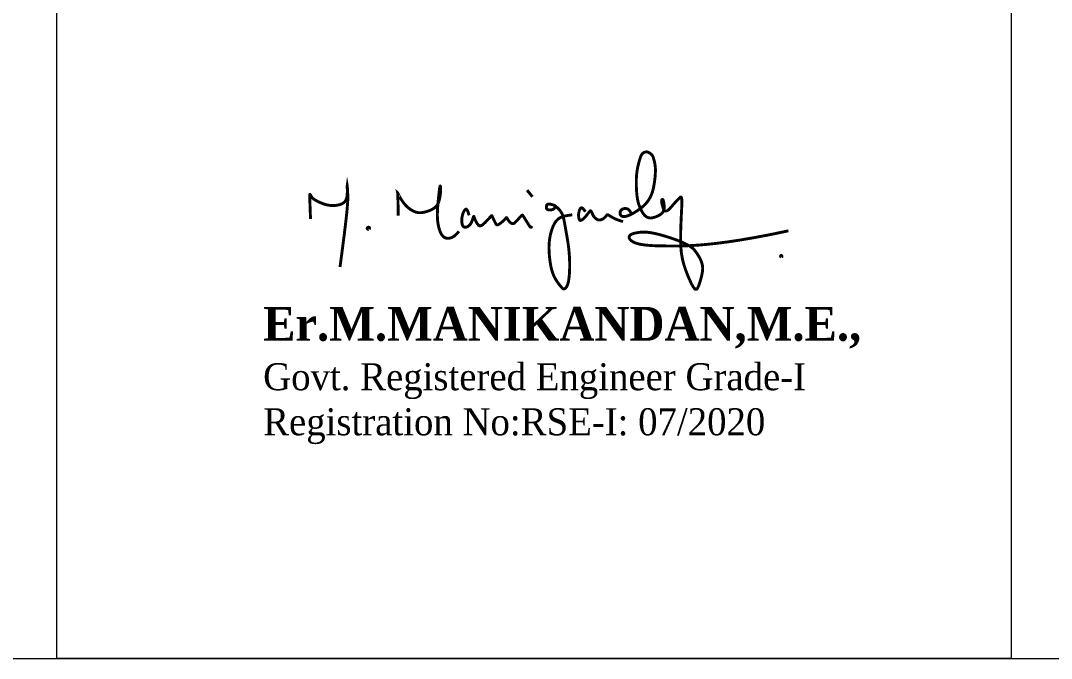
# Model space of a CAD drawing. Header units: metres. Extents: x -1560405 to -1559609, y 42907 to 43310.
# Drawn here: x -1559691.72 to -1559647.85, y 42906.75 to 42933.9 of the extents above; entities that cross this region are included whole.
import ezdxf

# ---------------------------------------------------------------- set-up
doc = ezdxf.new("R2010")
doc.units = ezdxf.units.M
doc.header["$LTSCALE"] = 750
doc.header["$MEASUREMENT"] = 0
doc.layers.get('0').update_dxf_attribs({"lineweight": 5})
doc.styles.add('style1', font='romans.shx', dxfattribs={"width": 0.95, "height": 200})

# ---------------------------------------------------------------- blocks, each defined once
blk = doc.blocks.new('A$C1C6551DD')
at = {"color": 0, "lineweight": 100, "ltscale": 0.25, "const_width": 0.07047039999999999}
for points in [[(7.873682945800736, 1.845840552983235), (7.853036895522562, 1.901911846696433), (7.830423305095563, 1.942972308899063), (7.80647095956931, 1.97136465607434), (7.781808643995645, 1.98943160470548), (7.757065143423345, 1.999515871275669), (7.732869242907893, 2.003960172268143), (7.709798528822489, 2.004834959327489), (7.688163831783182, 2.002792127515938), (7.668189383644516, 1.99802305612107), (7.650099370748421, 1.990718882388073), (7.634117979436041, 1.981070743562113), (7.620469396046246, 1.969269776888364), (7.609356858796782, 1.955536203223864), (7.600840437221677, 1.940289013607888), (7.594920323679389, 1.924030330369594), (7.591596508759606, 1.907262555964994), (7.590868983052701, 1.89048809285011), (7.59273773714915, 1.874209343480934), (7.597205679073795, 1.858917786358779), (7.604302255521816, 1.845005529418557), (7.614071079333598, 1.832811637310619), (7.626555896250237, 1.82267467705619), (7.641800452015217, 1.814933215676511), (7.659848492367357, 1.809925820192823), (7.680740771562452, 1.807978113414313), (7.704480956768974, 1.809255241916238), (7.731047642879503, 1.813813864224748), (7.760418952319242, 1.821708594491729), (7.792573007512826, 1.832994046868978), (7.827487930882397, 1.847724835508358), (7.865113265405058, 1.865933841405285), (7.904898015119102, 1.887273312216045), (7.945864805339397, 1.911071257172195), (7.987022633637366, 1.936645322328734), (8.027380497586591, 1.963313153740678), (8.065947394759405, 1.990392397463024), (8.10175827729529, 2.017221692238855), (8.134525835533509, 2.04368784801881), (8.164688668834742, 2.070264807698968), (8.192720979537967, 2.097455310729728), (8.21909696997454, 2.12576209656148), (8.244290842482087, 2.15568790464462), (8.268769714003156, 2.187739693068484), (8.292700965025231, 2.222602882849733), (8.315847940986828, 2.261203457264207), (8.337945457441831, 2.304484386265404), (8.358728329939481, 2.353388639806851), (8.377931374035938, 2.408859187842046), (8.395289977187304, 2.471822167773999), (8.410584409889223, 2.541882699261782), (8.42367138356201, 2.616396058394649), (8.43441505962926, 2.6924982492825), (8.442679599519352, 2.767325276035244), (8.448329164659754, 2.838013142762831), (8.451228857809383, 2.901704379401357), (8.451418973000273, 2.956756033327232), (8.449319338771716, 3.004156283478195), (8.44539942437109, 3.04523744415939), (8.440128699054865, 3.081331829675946), (8.433976632069403, 3.113771754333022), (8.427412475417892, 3.143889048922826), (8.420740312252065, 3.172647944754209), (8.413804994990072, 3.199990610060758), (8.406372203032674, 3.225683005755362), (8.398207615785623, 3.249491092750936), (8.389076912645805, 3.271180831960371), (8.378745777274275, 3.290518187827125), (8.367089186764588, 3.307359747832291), (8.35437566972962, 3.321888421299922), (8.3409623058443, 3.334360541601625), (8.327206174781848, 3.345032442108978), (8.313464356218333, 3.354160456193612), (8.300093929829586, 3.362000917227077), (8.287380814917015, 3.368762777645186), (8.275277519056317, 3.374432993300882), (8.263638984950148, 3.378933558119284), (8.25232014309995, 3.382186457901261), (8.241175924006711, 3.384113678447666), (8.23006125817085, 3.384637205559342), (8.218860614297, 3.383712065867555), (8.207639337354522, 3.381495610503201), (8.196531208376769, 3.378221741782765), (8.185670136948374, 3.374124505814058), (8.17519003265079, 3.369437948704891), (8.165224805068647, 3.36439611656307), (8.155883554405591, 3.359166411705238), (8.147074548797264, 3.353376754551752), (8.138608718943372, 3.346393594416483), (8.130296355681592, 3.3375816617881), (8.121947749848344, 3.326305687155212), (8.113373192281642, 3.311930401006498), (8.10439704273972, 3.293863338598773), (8.094997221636504, 3.271979244265075), (8.085246174358076, 3.246440455047995), (8.075217729490873, 3.217413516378825), (8.064985715615762, 3.185064973688816), (8.054623961320317, 3.149561372409259), (8.044213216623916, 3.111074909016031), (8.033939249656783, 3.069863522625198), (8.024069421313698, 3.026251769231926), (8.014873235100481, 2.980565954176471), (8.006620194519655, 2.933132382799087), (7.999579803076926, 2.884277360440044), (7.994012746867156, 2.834318358718966), (7.989985026924727, 2.783377804006683), (7.987372363769281, 2.731387490120253), (7.986042541564642, 2.678271259839988), (7.985863344477253, 2.623952955946193), (7.986702556670707, 2.568356421219164), (7.988432770130996, 2.511416102546509), (7.991092174343972, 2.453431687895068), (7.994922502399048, 2.395151800056273), (8.00017798583883, 2.33735262835838), (8.007112856211052, 2.280810362129663), (8.015981345058663, 2.226301190698328), (8.02703278402305, 2.174597117203923), (8.04022251055494, 2.126218973460967), (8.055050171108405, 2.081298275730325), (8.070976212912228, 2.039933050762888), (8.0874610831969, 2.002221325309482), (8.103965229190178, 1.968261126121007), (8.119951071147625, 1.938149209784928), (8.135130487159357, 1.91182174100291), (8.149705715928803, 1.888899208140749), (8.163936164339018, 1.86896529676533), (8.17808123927648, 1.851603692443454), (8.192400347624925, 1.836398080741993), (8.207152749516693, 1.822932490534043), (8.22254041617316, 1.810924967288435), (8.238621330174738, 1.800430390784818), (8.255431210775441, 1.791555721635536), (8.27300577723804, 1.78440792045287), (8.291380748819277, 1.779093947849194), (8.310591850947276, 1.775720758276498), (8.330696652814138, 1.774373482960065), (8.351823584429665, 1.775066458952743), (8.374115419323175, 1.777799693275225), (8.39771493102512, 1.782573192948254), (8.42276489306414, 1.789386964992529), (8.44940807896944, 1.798241016428768), (8.477607852941105, 1.809116193007263), (8.506571152704964, 1.821912552640306), (8.53530559363071, 1.836508865218888), (8.562818790061215, 1.852783900524869), (8.588118356341738, 1.870616428340149), (8.610211906819698, 1.889885218446558), (8.628267290076794, 1.910502241413514), (8.642333072267771, 1.932561953881126), (8.652758817267113, 1.956221179692425), (8.659894349862498, 1.98163679675239), (8.664089494842072, 2.008965682966), (8.66569407699535, 2.038364716238183), (8.665055421898497, 2.069833365010033), (8.662502794972852, 2.10223360346611), (8.658357524939218, 2.13392752368599), (8.652940906347908, 2.163275065287734), (8.646574233745351, 2.188636167889375), (8.639578801678793, 2.208370771108981), (8.632278559718316, 2.221004673793463), (8.625023094575452, 2.226665227925785), (8.61817634778049, 2.22637653135785), (8.612102418650352, 2.221172539015646), (8.607165406505146, 2.212087205825127), (8.603729410663732, 2.200154486712257), (8.602133350668394, 2.186364023880905), (8.602382761765284, 2.171118751913927), (8.604247060523221, 2.154406071048696), (8.607490665443263, 2.1362045856524), (8.611877995025452, 2.116492900092196), (8.61717346776959, 2.095249618735264), (8.623151454685969, 2.072482787598659), (8.629774181317767, 2.048756166681946), (8.637171407478718, 2.025129118243802), (8.645478764727045, 2.002678374434402), (8.654831884620535, 1.982480667403924), (8.665366398724927, 1.965612729302553), (8.677215020878746, 1.953132484490069), (8.690427215900398, 1.945561228563254), (8.704959102277485, 1.942818540517329), (8.720761853027735, 1.944792120485239), (8.73778664116287, 1.951369668599959), (8.755984639699022, 1.962438884994448), (8.775306245629963, 1.977881484499866), (8.79566519512457, 1.997296424425164), (8.81692346163811, 2.01988342674533), (8.838939109104217, 2.044812060078214), (8.861570201461179, 2.071251893041694), (8.884674802640005, 2.098372494253673), (8.908109292062477, 2.125344837503678), (8.931576800662924, 2.151467731869324), (8.954506763567565, 2.176268295265195), (8.976300271553669, 2.19929728960921), (8.996358415401346, 2.220105476819271), (9.014082285884797, 2.238243618813291), (9.028874473199492, 2.253263426681094), (9.040485787550892, 2.26493704473996), (9.049459422511065, 2.273538218640376), (9.056448223759958, 2.279410106951999), (9.062105036975707, 2.282895868244485), (9.06708270784054, 2.284338661087494), (9.072033865296703, 2.284081098991713), (9.077361107670184, 2.281837001810309), (9.082735445145882, 2.27548034283366), (9.087694785687516, 2.262550361010397), (9.091777037254246, 2.240586295289209), (9.094520107809672, 2.207127384618789), (9.095461906192327, 2.159712872564055), (9.094311494408656, 2.096782680707375), (9.091427459115835, 2.020194795120495), (9.087322441316928, 1.932617898877331), (9.082509082008071, 1.836720675051799), (9.077500022193362, 1.735171806717833), (9.072807902870977, 1.630639976949318), (9.068919710097589, 1.525578072683648), (9.066195687666664, 1.421372890514773), (9.064957009419912, 1.319082590786237), (9.065524838168011, 1.219765241074007), (9.068220336723584, 1.12447890895406), (9.073364667899227, 1.034281662002405), (9.08124339586277, 0.9500064720787336), (9.091911849528287, 0.8710304979031562), (9.105333753877176, 0.7961516724024805), (9.121472599236881, 0.7241664447182572), (9.140291875930528, 0.6538712639920305), (9.161755074283972, 0.5840625793653375), (9.185765715529667, 0.5137387227519739), (9.211712935459332, 0.4436296773411998), (9.238724190042149, 0.3753463575558413), (9.265924865554325, 0.3105066453351881), (9.292440348271157, 0.2507284226185149), (9.317396024467367, 0.1976295713450824), (9.339976235387553, 0.1527144420581123), (9.360050673800856, 0.1161675828222144), (9.377931194745088, 0.087322056231919), (9.393937022636008, 0.0654967334571879), (9.408387381881312, 0.0500104856680324), (9.421601496894823, 0.0401821840344354), (9.433899573546112, 0.035371997590822), (9.445617801247977, 0.0356126517268436), (9.457105373183936, 0.0414840452648591), (9.468711860083317, 0.0535819632079395), (9.480786832673628, 0.0725021905591561), (9.49367986167681, 0.0988405123215657), (9.507720497174887, 0.1331443864517965), (9.522758277984963, 0.1748025907812831), (9.538151620535587, 0.2220184022979765), (9.553236698015553, 0.272941405919191), (9.567349683612292, 0.3257211865621699), (9.579826750516645, 0.3785073291442202), (9.590005779718807, 0.4294781456883074), (9.597289687075774, 0.4779059062463278), (9.601165094876137, 0.5244709151530387), (9.601124142250683, 0.5699462761318799), (9.596658968333145, 0.6151050929062976), (9.587261712255213, 0.6607204691997524), (9.572434746655516, 0.7075541633462308), (9.552379781136324, 0.7555926128751125), (9.52843463399688, 0.8035627069860352), (9.502041211556048, 0.8500759375608666), (9.474641420136548, 0.8937437964815018), (9.447677166058156, 0.9331777756297794), (9.422585717817462, 0.9669946015784772), (9.40009882864706, 0.9946073124680196), (9.379492593006033, 1.017071941262948), (9.35986328352692, 1.035647484928425), (9.340307172841674, 1.051592940429606), (9.319920533583627, 1.066167304731642), (9.297799993929743, 1.080628928417347), (9.273231466133323, 1.095892042975044), (9.246001139547273, 1.111961374402874), (9.215976901843987, 1.128693120879922), (9.183026640697221, 1.145943480585251), (9.147018243774482, 1.163568651697949), (9.107819615756283, 1.181424833672288), (9.065434628701947, 1.199378422514874), (9.020331800608801, 1.217330659253706), (8.973078819279067, 1.235190221921989), (8.92424337251714, 1.252865788552866), (8.874393148126273, 1.270266037179502), (8.82409583391177, 1.287299645835084), (8.773824516683133, 1.303877441246729), (8.723631843737621, 1.319919799680143), (8.673453701861035, 1.33534974940925), (8.623225973288868, 1.350090318811245), (8.572884540257062, 1.364064536263362), (8.522365285002365, 1.377195430142812), (8.471667051119425, 1.38938886455805), (8.421153879743656, 1.40045114495431), (8.371321160485534, 1.410152769091304), (8.322664455721451, 1.418264187629993), (8.27567932782972, 1.424555851231344), (8.230861339185708, 1.428798210556306), (8.188646772385141, 1.430807972712748), (8.149018678744596, 1.430755504469663), (8.111750900251646, 1.428974420163149), (8.076616154771953, 1.425799211288668), (8.04338716016639, 1.421564369341643), (8.011836634303563, 1.4166043858175), (7.981767609954997, 1.411224165218833), (7.953294166498267, 1.405425034245666), (7.926713017371867, 1.399030070910376), (7.902323203160332, 1.391860081961346), (7.880423764446503, 1.383735874146957), (7.861313741814909, 1.374478254215603), (7.845279252678324, 1.363925545068275), (7.832423398807122, 1.352164130193578), (7.822713510447443, 1.339464418698987), (7.816113708374928, 1.326101169825959), (7.81258811336545, 1.312349142815897), (7.81210084619579, 1.29848309691028), (7.814612539411768, 1.284770534529108), (7.820012704082044, 1.271330998760567), (7.828124449363142, 1.258145891840392), (7.838768341497369, 1.245191325781455), (7.851764946722483, 1.232443412596673), (7.866934831279877, 1.219878264298948), (7.884108653470207, 1.207473840582484), (7.903432827494839, 1.195265910566426), (7.925424442997266, 1.183358107610402), (7.950621754207872, 1.171857939942595), (7.979563015361007, 1.160872915791208), (8.012786480685008, 1.150510543384392), (8.050824312054601, 1.140877859169717), (8.093885370519502, 1.132056863787928), (8.141700288433071, 1.12409252475011), (8.193961123623465, 1.117026822429153), (8.250359933921004, 1.110901737197998), (8.31058877715975, 1.105759249429517), (8.374342642155852, 1.101640702351829), (8.44162893764269, 1.098519524649892), (8.513040355564497, 1.096241914829228), (8.58923392892234, 1.09464008479179), (8.670866690715911, 1.09354624643955), (8.758595673945022, 1.092792611674447), (8.853080569826716, 1.092212527062222), (8.955769929890943, 1.091976065401785), (9.069998501679036, 1.093058425153563), (9.19937701675144, 1.096552608977751), (9.347516206665773, 1.103551619534407), (9.51802680297976, 1.115148459483705), (9.714519681892282, 1.132436264809037), (9.940880913040246, 1.156761835612704), (10.20184426225671, 1.190253350020004), (10.50230619446427, 1.235188956741872), (10.84716317458526, 1.293846804489106), (11.24131166754046, 1.368505041972646), (11.68964813825539, 1.461441817903349)], [(0.053684523191464, 1.747208704924524), (0.0521133743794735, 1.788155858268559), (0.050626742386271, 1.827194510794248), (0.0492226781968839, 1.864370206750144), (0.04789923279622599, 1.899728490384873), (0.0466544571672785, 1.933314905947034), (0.0454864022968877, 1.965174997685188), (0.0443931191681486, 1.995354309847961), (0.0433726587659749, 2.023898386683946), (0.0424230720763035, 2.050852772441706), (0.0415424100831388, 2.076263011369879), (0.0407287237694618, 2.100174647717031), (0.0399800641230286, 2.122633225731759), (0.0392944821269339, 2.143684289662678), (0.0386700287660915, 2.163373383758353), (0.0381047550237099, 2.181746052267399), (0.0375967118873177, 2.198847839438399), (0.0371439503392139, 2.214724289519955), (0.0367445213641986, 2.229420946760654), (0.0363964759482087, 2.242983355409085), (0.0360978650762718, 2.255457059713875), (0.0358467397322784, 2.266887603923578), (0.0356411508992096, 2.277320532286815), (0.0354791495650488, 2.286801389052165), (0.0353587867118677, 2.295375718468243), (0.0352351803896909, 2.309986972246896), (0.0352547398113075, 2.321518647611545), (0.035401872855573, 2.330335098550937), (0.0356609873969092, 2.336800679053816), (0.0360164913141716, 2.34127974310897), (0.0364527924867844, 2.344136644705121), (0.036954298788487, 2.345735737831041), (0.0375054180990446, 2.346441376475481), (0.0399510652285926, 2.346443136505206), (0.0427181713391747, 2.345311329380058), (0.0459535958580091, 2.342751354024365), (0.0498113084966008, 2.338321943173844), (0.0544452789646357, 2.33158182956422), (0.0600131043264582, 2.32209599543774), (0.0668900230609779, 2.309804393426141), (0.0757886178383842, 2.295228180264877), (0.0874504901820501, 2.278938508741397), (0.0945494059185421, 2.270329611339865), (0.1026172416192139, 2.261506531643068), (0.1117466974721992, 2.25254066374942), (0.1220304736704065, 2.243503401757334), (0.133524923440973, 2.234458471270976), (0.1461410121638664, 2.225438923917272), (0.1597533582581718, 2.216470142828889), (0.1742365801418373, 2.207577511138544), (0.2053141249468808, 2.190122228482521), (0.2383705939239462, 2.173276141010553), (0.2724029344184373, 2.157242313784003), (0.3064703455930839, 2.142221806386443), (0.3403557040805936, 2.128392364722933), (0.3743087751870462, 2.115916693615496), (0.4085871057015993, 2.104957247201403), (0.4434482424102272, 2.09567647961802), (0.4791463853598544, 2.088236009290234), (0.5157349301169916, 2.082747311899054), (0.5529560253085039, 2.079244141872456), (0.5905250456298746, 2.077753567939208), (0.6281573657744275, 2.078302658828063), (0.6655683604404885, 2.08091848326782), (0.7024332810008218, 2.08565271895079), (0.738266885556982, 2.092655479423473), (0.7725438088893954, 2.102101487195914), (0.7889343384669019, 2.107795309603936), (0.8047386857793981, 2.114165464778153), (0.8198911801780469, 2.121233793032343), (0.834326151008213, 2.129022134680262), (0.8479782648792022, 2.137552602960218), (0.8608024240786559, 2.146863686584488), (0.8727848961956397, 2.157019256249959), (0.8839146469089201, 2.168085366050084), (0.8941806418972646, 2.180128070078254), (0.9035718468386448, 2.193213422427894), (0.912077227413988, 2.20740747719244), (0.9196857493037668, 2.222776288465309), (0.9263863781820872, 2.239385910339926), (0.9321680797319232, 2.257302396909715), (0.937019819631928, 2.276591802268093), (0.9409359027291656, 2.297298639830462), (0.943972701698044, 2.319217012630439), (0.9462266329750264, 2.341979468616564), (0.9487742277792675, 2.388556051602343), (0.9493553577965484, 2.434067231698068), (0.949151208089006, 2.455497934071635), (0.9487466936784584, 2.475551851814039), (0.9482388983971076, 2.493858840289114), (0.9477249060771556, 2.510048754860588), (0.9472865338991596, 2.523822311729798), (0.9469445324386923, 2.535163670448048), (0.9467043856204782, 2.544127851404191), (0.9465715773678764, 2.550769874987059), (0.9465515916074309, 2.555144761585502), (0.9466499122603408, 2.55730753158835), (0.9468720232553096, 2.557313205384453), (0.9472234085152422, 2.555216803362645), (0.9477095519642944, 2.551073345911767), (0.948335937525371, 2.544937853420655), (0.9491078592560596, 2.536864330389148), (0.9500192190023427, 2.526845827976029), (0.95104626069417, 2.514780919661509), (0.952163709298702, 2.500560051813669), (0.953346289784804, 2.484073670800619), (0.9545687271197492, 2.465212222990381), (0.9558057462704708, 2.443866154751076), (0.9570320722059475, 2.419925912450755), (0.9582224298935668, 2.393281942457527), (0.9593515443010574, 2.363824691139431), (0.9603941403975113, 2.331444604864564), (0.9608743801926491, 2.314119796654935), (0.9612791550847528, 2.295746276980799), (0.9614951281630508, 2.275622517808292), (0.9614032390082912, 2.253011259475989), (0.961204639712946, 2.24054242448075), (0.9608844272033821, 2.227175242322509), (0.9604277189258708, 2.212817555543644), (0.9598196323283901, 2.19737720668643), (0.9590452848581208, 2.180762038293222), (0.9580897939640636, 2.162879892906341), (0.9569382770933998, 2.143638613068111), (0.9555758516922876, 2.12294604132085), (0.9539876352116607, 2.100710020206896), (0.9521587450949482, 2.076838392268546), (0.9500742987938792, 2.051239000048134), (0.9477194137519972, 2.023819686088009), (0.9450792074210312, 1.994488292930462), (0.9421387972462298, 1.963152663117838), (0.9388833006767072, 1.929720639192453), (0.935297835158508, 1.89410006369663), (0.9313675181399504, 1.856198779172693), (0.9270774670690116, 1.815924628162974), (0.9224127993927596, 1.773185453209798), (0.9173586325601945, 1.727889096855468), (0.9119000840166792, 1.679943401642331), (0.9060222712122368, 1.629256210112706), (0.8997103115921163, 1.575735364808913), (0.892949322606114, 1.519288708273279), (0.8857244217014113, 1.459824083048109), (0.878020726325303, 1.397249331675773), (0.8698233539248574, 1.331472296698557), (0.8611174219490749, 1.26240082065879), (0.8565690953216742, 1.226600868034928), (0.8518880478451363, 1.189942746098799), (0.8470724191961378, 1.152414935168202), (0.8421203490592006, 1.114005915560916), (0.8370299771137297, 1.074704167594737), (0.8317994430412909, 1.034498171587451), (0.8264268865223128, 0.9933764078568644), (0.8209104472374518, 0.9513273567207604), (0.8152482648681598, 0.9083394984969004), (0.8094384790960021, 0.8644013135031157), (0.8034792296003843, 0.8195012820571816), (0.7973686560638953, 0.7736278844768876), (0.7911048981670774, 0.7267696010800293), (0.7846860955912689, 0.6789149121843749), (0.7781103880151932, 0.630052298107735), (0.7713759151213253, 0.5801702391679129)], [(2.190469291236238, 1.832083034534085), (2.189412739862631, 1.885017183689733), (2.188412457721597, 1.934444425818618), (2.187466774049652, 1.980485064165989), (2.186574018083433, 2.023259401977036), (2.185732519055818, 2.062887742496974), (2.184940606201504, 2.099490388971025), (2.184196608755428, 2.13318764464442), (2.183498855952962, 2.164099812762366), (2.18284567702801, 2.192347196570051), (2.182235401215391, 2.218050099312719), (2.18166635775162, 2.241328824235583), (2.181136875869583, 2.262303674583854), (2.180645284803063, 2.281094953602753), (2.180189913789603, 2.297822964537495), (2.179381148856123, 2.325570395135351), (2.178697214945144, 2.346508392339153), (2.178124745934495, 2.36159938211064), (2.177650375703933, 2.371805790411535), (2.177260738129348, 2.378090043203535), (2.176942467090611, 2.381414566448392), (2.176682196463501, 2.38274178610785), (2.176284976779923, 2.383117755954039), (2.176716600308964, 2.381067881828478), (2.178882864483739, 2.376335086281521), (2.182938376075524, 2.367562709433665), (2.18984131239415, 2.353241890089539), (2.194830920973345, 2.343419054004748), (2.201102307530618, 2.331507451007745), (2.208847735339418, 2.317271719120709), (2.218259467673647, 2.300476496365881), (2.229525427041266, 2.280896336776017), (2.242675952200209, 2.258665777368868), (2.257542908903133, 2.234372745232263), (2.273945507603681, 2.208634077105898), (2.310634472810646, 2.155287179842638), (2.351296531453272, 2.103559779496626), (2.394562561886913, 2.057638718342353), (2.439431945496266, 2.018140832996031), (2.485013900296507, 1.984618878195028), (2.530419329354798, 1.956626278967917), (2.575246161261246, 1.933965751713428), (2.620253422576297, 1.9170343383662), (2.666369475653027, 1.90631575794146), (2.714517737043478, 1.902283638337199), (2.765442075016605, 1.905045267533363), (2.819660221010732, 1.914246537032756), (2.877675487234114, 1.929503918171284), (2.939744713417667, 1.950512616301516), (3.003045592528907, 1.977951450021073), (3.033624345995348, 1.994502443091753), (3.062662745862212, 2.01316785595186), (3.089541369971243, 2.034117715337984), (3.113640796167601, 2.05752204798672), (3.134414153054422, 2.083507301071739), (3.151915977698535, 2.111838669604213), (3.166498176111189, 2.142102725944248), (3.178514767755018, 2.173884772951629), (3.196267208582753, 2.240344050407798), (3.208004754802459, 2.307898886820828), (3.215960581477133, 2.373199212756353), (3.218709034361038, 2.40392941645674), (3.220679325439276, 2.432803362307929), (3.221902563584535, 2.459388836556704), (3.222409857667798, 2.483253625449783), (3.222232316561643, 2.503965515233979), (3.221404614126526, 2.521118622824744), (3.219997480530877, 2.534573373642579), (3.218102581996277, 2.544344824835903), (3.215811842627545, 2.550449938260094), (3.213217186533142, 2.552905675770539), (3.210410537818006, 2.551728999222568), (3.20748382058673, 2.546936870471601), (3.204528789275173, 2.538545848998818), (3.201587603379266, 2.526454881813599), (3.198584185110917, 2.510282520758214), (3.19542521282915, 2.48960642453978), (3.192017364888328, 2.464004251865411), (3.188267319648387, 2.433053661442194), (3.184081755462671, 2.396332311977268), (3.179367350693155, 2.35341786217774), (3.174049417204855, 2.303974808281008), (3.168286052775215, 2.248752495851285), (3.162393593036198, 2.189237704416), (3.156691397539817, 2.126931305844088), (3.147135237488328, 1.999947174766153), (3.143919992040196, 1.938271185998024), (3.14217232414137, 1.879806564042389), (3.142104877983797, 1.825615436456985), (3.143629465033426, 1.775523101920335), (3.146605202636692, 1.72913821506561), (3.150891208133427, 1.68606943052594), (3.156346598867342, 1.645925402934494), (3.162830492183046, 1.608314786924388), (3.178326700917863, 1.539144233391205), (3.196782448202724, 1.476727586081754), (3.207209494920221, 1.448157814832413), (3.218501460731431, 1.421447278766463), (3.230707448414023, 1.396671128068752), (3.243876560751118, 1.373904512924126), (3.258057904623456, 1.353222586824051), (3.273324491013113, 1.334719774177989), (3.289829529397366, 1.318555153523782), (3.307743029391531, 1.304901347270315), (3.327235000604786, 1.293930977826406), (3.348475452652452, 1.285816667600925), (3.371634395146429, 1.280731039002708), (3.396881837701357, 1.278846714440603), (3.424377809030826, 1.280353793187379), (3.454081624581931, 1.285793829693339), (3.485766714127861, 1.29603387001503), (3.519199497532212, 1.31195323476907), (3.554146394665053, 1.334431244572057), (3.572114642087627, 1.348404529059612), (3.590373825391906, 1.364347220040625), (3.608894747060388, 1.382369232592203), (3.627648209579091, 1.402580481791382), (3.646605015427666, 1.425090882715281), (3.665735967093037, 1.450010350440955)], [(5.326268384514947, 2.451667145449434), (5.457666351792227, 2.291268625129184)], [(3.915044790038564, 1.83851471994807), (3.894126862926098, 1.906571591380629), (3.875836564032397, 1.951672687099799), (3.859727948991576, 1.977652905069724), (3.845355073440714, 1.988347143254635), (3.832271993015638, 1.987590299618709), (3.820032763352627, 1.979217272126156), (3.808249411606652, 1.966714081426083), (3.796912907239629, 1.951286242600041), (3.786166457625312, 1.93322309063425), (3.776153682426183, 1.912811479309617), (3.767018201303471, 1.890338262407077), (3.758903633923635, 1.866090293707507), (3.751947724401701, 1.840365379013198), (3.746222511760946, 1.813583798495848), (3.7417588465737, 1.786242607640508), (3.738586944971871, 1.758840044528163), (3.736737023086106, 1.731874347239801), (3.736239297052065, 1.705843753856425), (3.737122251457321, 1.681237506919664), (3.739377406958623, 1.658352817485553), (3.742960843415288, 1.637302777948774), (3.747827213936259, 1.618193068608043), (3.753931171632075, 1.601129369762013), (3.761227369614175, 1.58621736170935), (3.769671357875493, 1.57356287875595), (3.779265022658247, 1.563279711744774), (3.790078073319591, 1.555493297633208), (3.802185609973662, 1.550329999041784), (3.81566273273006, 1.547916178591016), (3.830584541703956, 1.548378198901396), (3.847025283266133, 1.551842154484376), (3.864862411417788, 1.558372339476683), (3.883526286137111, 1.567892643283208), (3.902385509163876, 1.580307560847088), (3.920808682243431, 1.59552158711149), (3.938164407115777, 1.613439217019568), (3.953821290463337, 1.63396494016333), (3.967309805973398, 1.656827921097068), (3.978748240114555, 1.68112063934547), (3.988388269943357, 1.705791093416926), (3.996481572509651, 1.729787281819809), (4.003279824870102, 1.75205720306254), (4.00903470407718, 1.771548855653449), (4.013987918236126, 1.787330250544624), (4.018322231876592, 1.79917899825093), (4.022198824066888, 1.807132568573685), (4.025778841460576, 1.811228821539188), (4.029223430711681, 1.811505617173686), (4.032693738473763, 1.808000815503439), (4.036353167744778, 1.800782163834715), (4.040387643630766, 1.790215734939415), (4.044996035127153, 1.776839054877575), (4.050377365698864, 1.761191695898965), (4.056730658819788, 1.743813230253273), (4.064254937955976, 1.725243230190236), (4.073131251802806, 1.706021268145708), (4.083207934614732, 1.686686920001021), (4.094040086315541, 1.667779764674136), (4.105172767591966, 1.649839381186986), (4.1161510391305, 1.63340534856148), (4.126519961618555, 1.61901724581957), (4.135832292385654, 1.607206141171225), (4.143964132436281, 1.598145555144475), (4.151226140284733, 1.591528482307769), (4.157959524954776, 1.587014135019364), (4.164505495470166, 1.584261725637425), (4.171205260854208, 1.582930466520235), (4.178399375358367, 1.582680532780184), (4.186326264134319, 1.583322266722809), (4.195012307499382, 1.584977794235918), (4.204457496380996, 1.587808043287346), (4.214661821698655, 1.591973941844831), (4.225625274377533, 1.597636417876235), (4.237347847886439, 1.604956390452024), (4.24984096375931, 1.61405484641434), (4.263153742614576, 1.624921043518881), (4.277343067749371, 1.637517114967173), (4.292465822461736, 1.651805193960774), (4.308578890051535, 1.667747413701178), (4.325739153816812, 1.685305907389945), (4.34391503013353, 1.704352129365465), (4.362601122313208, 1.724271874134743), (4.381134073142447, 1.744289026186583), (4.398850416596927, 1.763627358478736), (4.415086686651648, 1.781510643968985), (4.429179417283648, 1.797162655615081), (4.440545141548569, 1.809869024157926), (4.449315735661116, 1.819468505954752), (4.455999637634476, 1.826091026681243), (4.461108651928157, 1.829869115052858), (4.465154582998366, 1.8309352997851), (4.468649235307222, 1.829422109593416), (4.472092570125482, 1.825461853228723), (4.475793008763048, 1.819183281952781), (4.479903833297838, 1.810712265612288), (4.484573864309368, 1.800174591190133), (4.489951922372938, 1.787696045669186), (4.496186828066357, 1.773402416032318), (4.503421476988024, 1.757425137032818), (4.511592736145297, 1.74009203262334), (4.52038310291175, 1.721973395284656), (4.529459346631596, 1.703654509667344), (4.538488236644409, 1.685720660422042), (4.547136542293285, 1.668757132199367), (4.555072947836833, 1.653347736629618), (4.562180334808316, 1.639911517084954), (4.568748488887877, 1.628554511622438), (4.575112701131047, 1.61934775392695), (4.581608262592682, 1.612362277683373), (4.588570464326153, 1.607669116576623), (4.596334561187064, 1.605339285446155), (4.605183254700477, 1.605416441137959), (4.615241609203962, 1.607862178383333), (4.626605256171496, 1.612622769873745), (4.639369827070709, 1.619644488300671), (4.653630953376251, 1.628873606355561), (4.669484266558469, 1.640256396729924), (4.686909591970675, 1.65365849490785), (4.705324348144359, 1.66855392567229), (4.723975466153316, 1.684298001315695), (4.74210983908449, 1.700246007680178), (4.758974360022532, 1.715753230607823), (4.773815922055519, 1.730174955940775), (4.785975391136958, 1.742919488913208), (4.795548726711331, 1.75382115769451), (4.802995570841176, 1.762919479797083), (4.808777897234675, 1.770255288246282), (4.813357679600244, 1.775869416067456), (4.817196891647995, 1.77980269628601), (4.820742635855481, 1.782095622018438), (4.824230482883991, 1.782783851439254), (4.827738607708851, 1.781899445160199), (4.83134143877521, 1.779474378159199), (4.835113404522076, 1.775540625414129), (4.839128933393793, 1.770130161902931), (4.843462430700014, 1.763278295131548), (4.848187626146682, 1.755117671815795), (4.853377482864972, 1.745891383315103), (4.859104922575739, 1.735848487720125), (4.865442866999837, 1.725238043121469), (4.872464237856207, 1.71430910760977), (4.880241182257917, 1.703310596522405), (4.888780941787899, 1.692479463689288), (4.897977823653036, 1.682031850144459), (4.907714820890988, 1.672181811823868), (4.917874926546915, 1.663143404663478), (4.928341133664956, 1.655130684599264), (4.938996442163666, 1.648357651377502), (4.949728431354627, 1.643000886841611), (4.960437185519137, 1.639134795506925), (4.971024903870899, 1.636816500944048), (4.98139378562098, 1.636103126723603), (4.991446029980464, 1.637051796416178), (5.001083836162478, 1.639719633592385), (5.010282286892902, 1.644156142322138), (5.01933764095679, 1.650377249793358), (5.028634599932502, 1.658389637071024), (5.038557868098564, 1.668199984937828), (5.049492149734874, 1.679814974176551), (5.06182214912053, 1.693241285569918), (5.075842859753607, 1.708429515413959), (5.091199820746737, 1.724924240625668), (5.107252708169426, 1.74209132512952), (5.123359957925456, 1.759295857538019), (5.138880005923738, 1.775902926463706), (5.153171288069188, 1.791277620519103), (5.165632264698952, 1.804815126158104), (5.176164958538834, 1.816289302064028), (5.185015422312175, 1.825732712915936), (5.192436367809137, 1.833182930921289), (5.198680506822825, 1.838677528287495), (5.204000551141688, 1.842254077221999), (5.208658440734325, 1.84393490613575), (5.213145346251621, 1.843363683017449), (5.218191520607318, 1.839789141833978), (5.224538416313746, 1.832441516229089), (5.232927485878236, 1.820551039846554), (5.244100181809358, 1.803347946330124), (5.258786794895399, 1.780078468723551), (5.276992985683587, 1.751027537117179), (5.297568462015874, 1.718137043461759), (5.319259563014269, 1.68349705015125), (5.340812627798186, 1.649197619579702), (5.360973995494532, 1.617328814141103), (5.378491608576383, 1.589979646861898), (5.392705446100535, 1.5688516538923), (5.404429152291414, 1.55468188505734), (5.414701816273804, 1.54805984070681), (5.424562527173748, 1.549575021190534), (5.435050374118873, 1.559816926858331), (5.44720444623249, 1.579375058060014)], [(6.00886950919471, 2.075038545278893), (5.932747547791108, 2.101688054062043), (5.878213737715896, 2.113216786042674), (5.841487088620398, 2.112675124449813), (5.818786610156053, 2.103113452512573), (5.806331311976122, 2.087582153459975), (5.800340203730798, 2.069131610521103), (5.797312158834188, 2.050629535554846), (5.796291852205628, 2.033281956720735), (5.797682889067232, 2.017407907522275), (5.801901623537901, 2.003318100063046), (5.809364409738122, 1.991323246446659), (5.820487601784178, 1.981734058776685), (5.835657542979561, 1.974852254463043), (5.854476919758098, 1.970744677129594), (5.875709062597367, 1.969226602758815), (5.898076134873348, 1.970100968933044), (5.920300299965903, 1.973170713234543), (5.941103721254875, 1.978238773245657), (5.959211214751463, 1.98510763941354), (5.973841276469554, 1.993496586151309), (5.985281911175433, 2.002944608588684), (5.993961008619177, 2.012967122465333), (6.000306458545082, 2.023079543520886), (6.004746150704023, 2.032797287495049), (6.007707974841651, 2.041635770127449), (6.009641177538012, 2.04914752340283), (6.011095069757057, 2.055058982151912), (6.012648243879652, 2.059147469664861), (6.014879295949981, 2.061190315596141), (6.018366822012923, 2.060964849600174), (6.023689418110165, 2.058248401331383), (6.031374467402769, 2.05284323149936), (6.041390370351678, 2.044823720387022), (6.053361443038057, 2.034431752740152), (6.066906966498093, 2.021911664423406), (6.081646221771165, 2.007507791301321), (6.097198489893342, 1.991464469238543), (6.113184976303497, 1.974013336774198), (6.129293169220317, 1.954948693904254), (6.145292028113317, 1.933527287448448), (6.160955515141268, 1.908972856140273), (6.176057592460324, 1.880509138713229), (6.190372222231188, 1.847359873900821), (6.203673779589963, 1.808749417456553), (6.215897854957002, 1.764142991473794), (6.227385233630002, 1.713611206111245), (6.238539351549433, 1.657318275752203), (6.249763644660561, 1.595428414780063), (6.261461548902048, 1.528105837578124), (6.274036500221086, 1.455514758529758), (6.28775777804276, 1.377810432770594), (6.302157278839786, 1.295098871486537), (6.316514887997182, 1.207469256045289), (6.330110272454476, 1.115010753225867), (6.342223099143437, 1.017812529807321), (6.352133035001314, 0.9159637525686932), (6.359151114238102, 0.8096854607893604), (6.363003678867813, 0.7009447070217834), (6.363711211716462, 0.5929451537697406), (6.361300421870396, 0.4889166396178056), (6.355798018416178, 0.3920890031505522), (6.347230710438337, 0.3056920829525751), (6.335632047524201, 0.2329140250972443), (6.321358738129108, 0.1749733387728796), (6.305223770132102, 0.1303075332731751), (6.288074593179318, 0.0971440751531745), (6.27075865691836, 0.0737104309678571), (6.254123410997522, 0.0582340672722879), (6.239015934224877, 0.0489428268173171), (6.225855495801964, 0.0444985413249484), (6.213809596516964, 0.0448328917072232), (6.201817995413421, 0.0501085901704315), (6.188820451531909, 0.0604883489208632), (6.173756723914607, 0.0761348801648367), (6.155566571601298, 0.0972108961086633), (6.133416388350611, 0.1238150007919003), (6.107938334584332, 0.1556311768075389), (6.080347756734112, 0.1921784409093377), (6.0518614951618, 0.2329753872630391), (6.023696390232315, 0.2775406100344142), (5.997069282305347, 0.3253927033891912), (5.973148298638419, 0.3760603600454786), (5.952308249207134, 0.4292367326914575), (5.934278522765339, 0.4847487741433202), (5.918769769448656, 0.5424273218594422), (5.905492639389307, 0.6021032132982498), (5.894157782720638, 0.6636072859181112), (5.884477990348612, 0.7267675576286265), (5.876312349485258, 0.7912193641194989), (5.869757613165006, 0.8562850189522848), (5.864932308899142, 0.9212581572225031), (5.861954964192705, 0.9854324140256592), (5.860944106553347, 1.048101424457264), (5.862018256418537, 1.108558845242489), (5.865239377648435, 1.166271283721022), (5.870476161425812, 1.22129637719032), (5.877556048566247, 1.273817907017892), (5.886306479884637, 1.324019654571237), (5.896554896196675, 1.372085401217866), (5.908128738318053, 1.418198928325239), (5.920862840238897, 1.462503764640206), (5.934648561421226, 1.504835682280178), (5.949403353207799, 1.54488839440997), (5.965044807141338, 1.582354850885469), (5.981490514760253, 1.616928001562548), (5.998658067602718, 1.648300796297071), (6.016468576865691, 1.676182941106453), (6.034914915918193, 1.700625783386094), (6.054056958228671, 1.721999640822649), (6.073957143089046, 1.740687046344625), (6.094677909790333, 1.757070532880483), (6.116281697625368, 1.771532633358695), (6.138840572492538, 1.784455951468324), (6.163452719225688, 1.796230633407191), (6.193138639902142, 1.807260955406469), (6.23113015980186, 1.817952747032895), (6.280659104204233, 1.828711837853283), (6.344957298391138, 1.839944057434408), (6.427256567637869, 1.852055235343058)], [(6.746718326711174, 1.927926314147704), (6.712881520866518, 1.97465954456806), (6.686144539186442, 2.00452069716956), (6.665289181494586, 2.020142774774162), (6.649097247607754, 2.024158780203777), (6.636350537347312, 2.01920171628036), (6.625830850532111, 2.007904585825869), (6.616389074885888, 1.992792428245584), (6.607679245022834, 1.975135208226629), (6.599873554842702, 1.955393164831389), (6.593152834229954, 1.934013041695214), (6.587697913072589, 1.911441582453426), (6.583689621254962, 1.888125530741383), (6.581306379904162, 1.864512040984287), (6.58058208446357, 1.841072915000115), (6.581326615573062, 1.818318158065672), (6.583330583781388, 1.79676106177674), (6.586384599640041, 1.776914917729136), (6.590279273695955, 1.759293017518693), (6.594805216498682, 1.744408652741189), (6.599821250063428, 1.732665803643854), (6.605459042270127, 1.724031205079654), (6.611918472464138, 1.718362280552899), (6.619399419992759, 1.715516453567936), (6.628101764198389, 1.715351147629083), (6.638225384429573, 1.717723786240718), (6.649949948813172, 1.722500241638335), (6.663220170074737, 1.72964460255762), (6.677829176810177, 1.73918432321816), (6.693567571207835, 1.75114791393094), (6.710225955465147, 1.76556388500699), (6.727594931770454, 1.782460746757251), (6.745463604635006, 1.801860016943003), (6.763531217575406, 1.82336366033909), (6.781357729571482, 1.845923334591553), (6.798491118138712, 1.868434756948254), (6.814479360790867, 1.889793644657043), (6.828870435044564, 1.908895714965814), (6.841212318411522, 1.924636685122385), (6.85119665952061, 1.936191720705784), (6.859089791460518, 1.943853780619498), (6.865301718428098, 1.948195272098153), (6.870242444626112, 1.949788602376422), (6.874321974251642, 1.949206178688918), (6.877950311508357, 1.947020408270294), (6.881519787384264, 1.943767777468686), (6.885217281823884, 1.939567192326343), (6.889097125705574, 1.934268152236619), (6.893211440756433, 1.927715666482079), (6.897612348704567, 1.919754744345262), (6.902351971275947, 1.910230395108674), (6.907483056602131, 1.89899101142319), (6.913095937013508, 1.886087988036955), (6.919339200344098, 1.871887372949025), (6.926366445658005, 1.856782281104776), (6.934331272016378, 1.841165827449579), (6.943387278481055, 1.825431126928791), (6.953688064116022, 1.809971294487784), (6.965307230560371, 1.795149081876523), (6.97799838976516, 1.781205788063168), (6.991435156255872, 1.768352348820519), (7.005291144560374, 1.75679969992135), (7.019239969209818, 1.746758777138409), (7.032955244729577, 1.738440516244502), (7.046138080332071, 1.732040228294273), (7.058809210930235, 1.72757158699445), (7.071195581569553, 1.724931080666024), (7.083527574131379, 1.724013244540179), (7.096035570492062, 1.72471261384809), (7.108949952532384, 1.726923723820995), (7.122498020826128, 1.730541464767533), (7.136722197467973, 1.735482031645751), (7.151378342920908, 1.741694641619993), (7.166197667181677, 1.74913135247461), (7.180911380248176, 1.757744221993893), (7.195250692118293, 1.76748530796213), (7.208946812788553, 1.778306668163658), (7.221762949278287, 1.790074066680755), (7.233590296678356, 1.802308092787659), (7.244352047101756, 1.81444304205655), (7.253971392658742, 1.825913210059674), (7.262371525464571, 1.836152892369199), (7.269475637628374, 1.844596384557377), (7.275284743838937, 1.85068873316754), (7.280704546225821, 1.853999964783175), (7.287224416240973, 1.854180738271514), (7.296343453152076, 1.850883056371278), (7.309560756230893, 1.84375892182116), (7.328375424748968, 1.832460337359839), (7.354275330690597, 1.81665118587863), (7.388074708952442, 1.796708159426195), (7.429543656934241, 1.774112804244991), (7.478362453758902, 1.750441707798493), (7.534211378548321, 1.727271457550149), (7.59677071042654, 1.70617864096345), (7.665720728515339, 1.688739845501831)], [(1.481393898438111, 1.502298714724664), (1.488068795937123, 1.510309585413899), (1.491200691146559, 1.520132906714549), (1.490735678465512, 1.530096477169669), (1.48665873238076, 1.538580528380059), (1.479536588722111, 1.544749845848235), (1.470383824344253, 1.548373166223744), (1.460226896216681, 1.549235265254869), (1.450168600573984, 1.547227634805253), (1.441482056621793, 1.542479864486399), (1.435463429376454, 1.53515376009563), (1.433270632019571, 1.525558419845275), (1.435039810219449, 1.515091524952735), (1.440449150421043, 1.505638662760254), (1.449157394530288, 1.499065859075064), (1.460151354918139, 1.496389216394951), (1.471544983741409, 1.497520756777134)], [(11.52379466626018, 0.8173211822060082), (11.529947978515, 0.8247650719224922), (11.53165834700451, 0.8380929103133992), (11.52919226196945, 0.8512707785024674), (11.52323115419472, 0.8600048859537777), (11.51526233072309, 0.8633810302304283), (11.50689310996404, 0.8609226067898417), (11.50036150081132, 0.8532870213431705), (11.49853620264343, 0.8422656898552034), (11.50377648620178, 0.8299027308288842), (11.51376903922016, 0.8200125764691037)]]:
    blk.add_lwpolyline(points, dxfattribs=at)

msp = doc.modelspace()

# ---------------------------------------------------------------- linework, layer by layer
at = {"color": 7}
for points in [[(-1559608.978309812, 43167.13879069558), (-1559943.012550095, 43167.13879069558), (-1559943.012550095, 42906.74882341598), (-1559608.978309812, 42906.74882341598)], [(-1559690.180049312, 42942.5861609304), (-1559649.563089593, 42942.5861609304), (-1559649.563089593, 42906.74882341598), (-1559690.180049312, 42906.74882341598)]]:
    msp.add_lwpolyline(points, close=True, dxfattribs=at)

# ---------------------------------------------------------------- block references
at = {"color": 7, "lineweight": -3, "xscale": 1.747735294376493, "yscale": 1.747735294376493, "zscale": 1.747735294376493}
msp.add_blockref('A$C1C6551DD', (-1559679.473863673, 42922.39504578866), dxfattribs=at)

# ---------------------------------------------------------------- texts
at = {"color": 7, "lineweight": 20, "insert": (-1559681.396301777, 42921.71229436835), "char_height": 1.325467428932689, "width": 64.02255965294499, "attachment_point": 1, "style": 'style1'}
msp.add_mtext('\\A1;{\\fTimes New Roman|b1|i0|c0|p18;\\H1.0851x;Er.M.MANIKANDAN,M.E.,\\H0.69995x;\\P\\fTimes New Roman|b0|i0|c0|p18;\\H1.1429x;Govt. Registered Engineer Grade-I\\PRegistration No:RSE-I: 07/2020}', dxfattribs=at)

doc.saveas('drawing.dxf')
